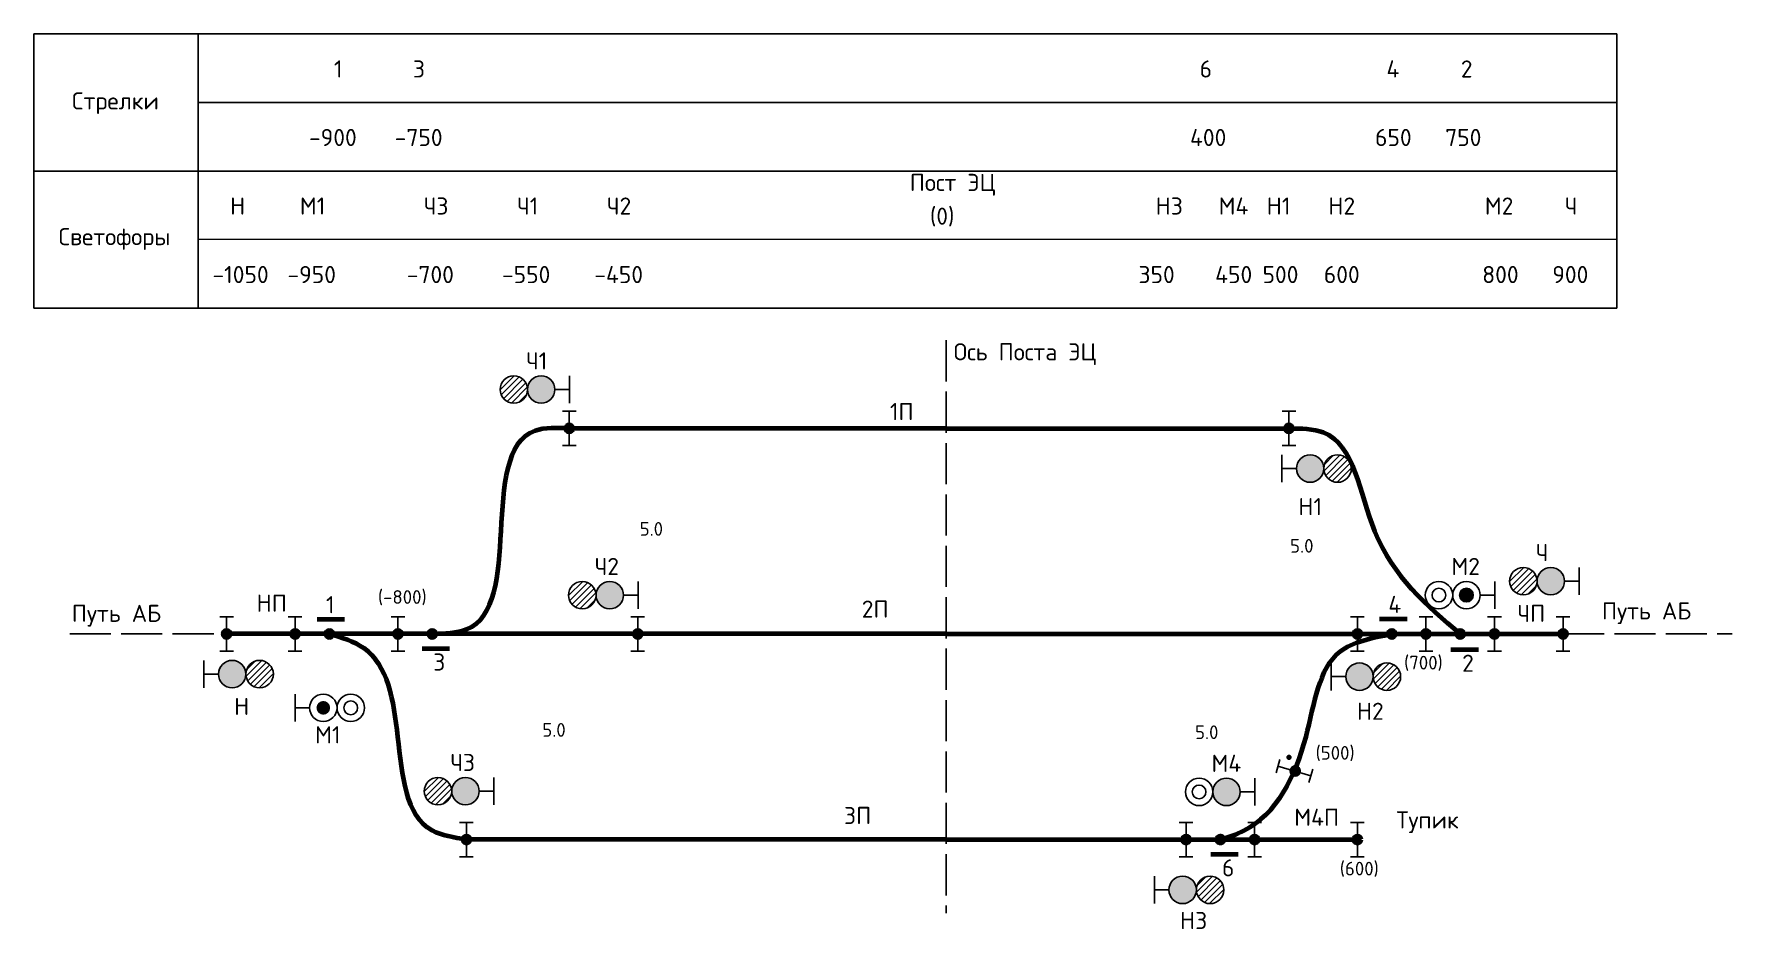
# Paper-space layout 'Лист1' of a CAD drawing. Header units: millimetres. Extents: x 7 to 255, y 9 to 140.
import ezdxf

# ---------------------------------------------------------------- set-up
doc = ezdxf.new("R2010")
doc.units = ezdxf.units.MM
doc.linetypes.add('ACAD_ISO02W100', pattern=[15, 12, -3])

psp = doc.layouts.new('Лист1')

# ---------------------------------------------------------------- hatches: boundary and pattern name
h = psp.add_hatch()
h.set_pattern_fill('LINE', color=256, scale=0.2, angle=45, style=0)
h.set_pattern_definition([(45, (-10, -13.7959), (-0.4490128, 0.4490128), [])])
h.paths.add_polyline_path([(74.84, 88.17, 1), (78.84, 88.17, 1)])
for points in [[(78.84, 88.17, 1), (82.84, 88.17, 1)], [(195.05, 76.63, 1), (191.05, 76.63, 1)], [(226.15, 60.2, 1), (230.15, 60.2, 1)], [(88.84, 58.17, 1), (92.84, 58.17, 1)], [(214.84, 58.17, 1), (216.84, 58.17, 1)], [(37.76, 46.65, 1), (33.76, 46.65, 1)], [(202.25, 46.27, 1), (198.25, 46.27, 1)], [(48.05, 41.72, 1), (50.05, 41.72, 1)], [(67.78, 29.57, 1), (71.78, 29.57, 1)], [(178.84, 29.45, 1), (182.84, 29.45, 1)], [(176.44, 15.15, 1), (172.44, 15.15, 1)]]:
    psp.add_hatch(color=256).paths.add_polyline_path(points)
h = psp.add_hatch()
h.set_pattern_fill('LINE', color=256, scale=0.2, angle=225, style=0)
h.set_pattern_definition([(225, (283.8908, 178.5943), (0.4490128, -0.4490128), [])])
h.paths.add_polyline_path([(199.05, 76.63, 1), (195.05, 76.63, 1)])
h = psp.add_hatch()
h.set_pattern_fill('LINE', color=256, scale=0.2, angle=45, style=0)
h.set_pattern_definition([(45, (137.31604, -41.7634), (-0.4490128, 0.4490128), [])])
h.paths.add_polyline_path([(222.15, 60.2, 1), (226.15, 60.2, 1)])
h = psp.add_hatch()
h.set_pattern_fill('LINE', color=256, scale=0.2, angle=45, style=0)
h.set_pattern_definition([(45, (0, -43.7959), (-0.4490128, 0.4490128), [])])
h.paths.add_polyline_path([(84.84, 58.17, 1), (88.84, 58.17, 1)])
h = psp.add_hatch()
h.set_pattern_fill('LINE', color=256, scale=0.2, angle=225, style=0)
h.set_pattern_definition([(225, (126.59884, 148.6168), (0.4490128, -0.4490128), [])])
h.paths.add_polyline_path([(41.76, 46.65, 1), (37.76, 46.65, 1)])
h = psp.add_hatch()
h.set_pattern_fill('LINE', color=256, scale=0.2, angle=225, style=0)
h.set_pattern_definition([(225, (291.0884, 148.2295), (0.4490128, -0.4490128), [])])
h.paths.add_polyline_path([(206.25, 46.27, 1), (202.25, 46.27, 1)])
h = psp.add_hatch()
h.set_pattern_fill('LINE', color=256, scale=0.2, angle=45, style=0)
h.set_pattern_definition([(45, (-21.0556, -72.39386), (-0.4490128, 0.4490128), [])])
h.paths.add_polyline_path([(63.78, 29.57, 1), (67.78, 29.57, 1)])
h = psp.add_hatch()
h.set_pattern_fill('LINE', color=256, scale=0.2, angle=225, style=0)
h.set_pattern_definition([(225, (265.277, 117.11467), (0.4490128, -0.4490128), [])])
h.paths.add_polyline_path([(180.44, 15.15, 1), (176.44, 15.15, 1)])

# ---------------------------------------------------------------- linework, layer by layer
for p, q in [((237.79, 140.05), (6.83, 140.05)), ((6.83, 140.05), (6.83, 120.05)), ((30.78, 140.05), (30.78, 120.05)), ((237.79, 140.05), (237.79, 100.05)), ((237.79, 130.05), (30.78, 130.05)), ((237.79, 120.05), (6.83, 120.05)), ((6.83, 120.05), (6.83, 100.05)), ((30.78, 120.05), (30.78, 100.05)), ((30.78, 110.1), (237.79, 110.05)), ((237.79, 100.05), (6.83, 100.05)), ((84.97, 86.17), (84.97, 90.17)), ((82.84, 88.17), (84.97, 88.17)), ((83.94, 85), (85.94, 85)), ((84.94, 80), (84.94, 85)), ((188.94, 85), (190.94, 85)), ((189.94, 80), (189.94, 85)), ((83.94, 80), (85.94, 80)), ((188.94, 80), (190.94, 80)), ((188.93, 78.63), (188.93, 74.63)), ((191.05, 76.63), (188.93, 76.63)), ((232.28, 58.2), (232.28, 62.2)), ((94.97, 56.17), (94.97, 60.17)), ((219.97, 56.17), (219.97, 60.17)), ((230.15, 60.2), (232.28, 60.2)), ((92.84, 58.17), (94.97, 58.17)), ((217.84, 58.17), (219.97, 58.17)), ((33.94, 55), (35.94, 55)), ((34.94, 50), (34.94, 55)), ((43.94, 55), (45.94, 55)), ((44.94, 50), (44.94, 55)), ((58.94, 55), (60.94, 55)), ((59.94, 50), (59.94, 55)), ((93.94, 55), (95.94, 55)), ((94.94, 50), (94.94, 55)), ((198.94, 55), (200.94, 55)), ((199.94, 50), (199.94, 55)), ((208.94, 55), (210.94, 55)), ((209.94, 50), (209.94, 55)), ((218.94, 55), (220.94, 55)), ((219.94, 50), (219.94, 55)), ((228.94, 55), (230.94, 55)), ((229.94, 50), (229.94, 55)), ((33.94, 50), (35.94, 50)), ((43.94, 50), (45.94, 50)), ((58.94, 50), (60.94, 50)), ((93.94, 50), (95.94, 50)), ((198.94, 50), (200.94, 50)), ((208.94, 50), (210.94, 50)), ((218.94, 50), (220.94, 50)), ((228.94, 50), (230.94, 50)), ((31.63, 48.65), (31.63, 44.65)), ((196.12, 48.27), (196.12, 44.27)), ((33.76, 46.65), (31.63, 46.65)), ((198.25, 46.27), (196.12, 46.27)), ((44.92, 43.72), (44.92, 39.72)), ((47.05, 41.72), (44.92, 41.72)), ((188.07, 32.24), (188.62, 34.16)), ((193.15, 31.81), (188.35, 33.2)), ((192.87, 30.85), (193.43, 32.77)), ((73.91, 27.57), (73.91, 31.57)), ((184.96, 27.45), (184.96, 31.45)), ((71.78, 29.57), (73.91, 29.57)), ((182.84, 29.45), (184.96, 29.45)), ((68.94, 25), (70.94, 25)), ((69.94, 20), (69.94, 25)), ((173.94, 25), (175.94, 25)), ((174.94, 20), (174.94, 25)), ((183.94, 25), (185.94, 25)), ((184.94, 20), (184.94, 25)), ((198.94, 25), (200.94, 25)), ((199.94, 20), (199.94, 25)), ((68.94, 20), (70.94, 20)), ((173.94, 20), (175.94, 20)), ((183.94, 20), (185.94, 20)), ((198.94, 20), (200.94, 20)), ((170.31, 17.15), (170.31, 13.15)), ((172.44, 15.15), (170.31, 15.15))]:
    psp.add_line(p, q)
at = {"linetype": 'ACAD_ISO02W100', "ltscale": 0.5}
for p, q in [((139.94, 95.36), (139.94, 11.78)), ((12.06, 52.5), (34.94, 52.5)), ((229.94, 52.5), (254.6, 52.5))]:
    psp.add_line(p, q, dxfattribs=at)
at = {"lineweight": 70}
for p, q in [((139.94, 82.5), (84.94, 82.5)), ((139.94, 82.5), (189.94, 82.5)), ((48.16, 54.65), (52.16, 54.65)), ((203.18, 54.69), (207.18, 54.69)), ((139.94, 52.5), (34.94, 52.5)), ((139.94, 52.5), (229.94, 52.5)), ((63.46, 50.37), (67.46, 50.37)), ((213.59, 50.21), (217.59, 50.21)), ((139.94, 22.5), (69.94, 22.5)), ((139.94, 22.5), (199.94, 22.5)), ((178.55, 20.36), (182.55, 20.36))]:
    psp.add_line(p, q, dxfattribs=at)
for centre, radius in [((76.84, 88.17), 2), ((80.84, 88.17), 2), ((193.05, 76.63), 2), ((197.05, 76.63), 2), ((224.15, 60.2), 2), ((228.15, 60.2), 2), ((86.84, 58.17), 2), ((90.84, 58.17), 2), ((211.84, 58.17), 2), ((215.84, 58.17), 2), ((211.84, 58.17), 1), ((215.84, 58.17), 1), ((35.76, 46.65), 2), ((39.76, 46.65), 2), ((200.25, 46.27), 2), ((204.25, 46.27), 2), ((49.05, 41.72), 2), ((53.05, 41.72), 2), ((53.05, 41.72), 1), ((65.78, 29.57), 2), ((69.78, 29.57), 2), ((176.84, 29.45), 2), ((176.84, 29.45), 1), ((180.84, 29.45), 2), ((174.44, 15.15), 2), ((178.44, 15.15), 2)]:
    psp.add_circle(centre, radius)
at = {"lineweight": 100}
for centre in [(84.94, 82.5), (189.94, 82.5), (34.94, 52.5), (44.94, 52.5), (49.94, 52.5), (59.94, 52.5), (64.94, 52.5), (94.94, 52.5), (199.94, 52.5), (204.94, 52.5), (209.94, 52.5), (214.94, 52.5), (219.94, 52.5), (229.94, 52.5), (190.86, 32.5), (69.94, 22.5), (174.94, 22.5), (179.94, 22.5), (184.94, 22.5), (199.94, 22.5)]:
    psp.add_circle(centre, 0.5, dxfattribs=at)
at = {"lineweight": 70}
for points in [[(84.94, 82.5), (79.94, 82.14), (74.94, 67.5), (69.94, 53.14), (64.94, 52.5)], [(189.94, 82.5), (194.94, 81.93), (202.44, 67.5), (214.94, 52.5)], [(69.94, 22.5), (64.94, 23.81), (59.94, 37.5), (54.94, 50.44), (49.94, 52.5)], [(179.94, 22.5), (183.38, 23.81), (192.44, 37.5), (197.41, 49.93), (204.94, 52.5)]]:
    psp.add_spline(points, degree=3, dxfattribs=at)
at = {"lineweight": 100}
for p in [(84.94, 82.5), (189.94, 82.5), (34.94, 52.5), (44.94, 52.5), (49.94, 52.5), (59.94, 52.5), (64.94, 52.5), (94.94, 52.5), (199.94, 52.5), (204.94, 52.5), (209.94, 52.5), (214.94, 52.5), (219.94, 52.5), (229.94, 52.5), (189.94, 34.5), (69.94, 22.5), (174.94, 22.5), (179.94, 22.5), (184.94, 22.5), (199.94, 22.5)]:
    psp.add_point(p, dxfattribs=at)

# ---------------------------------------------------------------- texts
at = {"attachment_point": 1}
for s, insert, char_height, width in [('{\\fISOCPEUR|b0|i0|c204|p34;1}', (50.61, 136.19), 2.5, 2.9952), ('{\\fISOCPEUR|b0|i0|c204|p34;3}', (62.13, 136.19), 2.5, 5.9027), ('{\\fISOCPEUR|b0|i0|c204|p34;6}', (176.92, 136.19), 2.5, 5.9027), ('{\\fISOCPEUR|b0|i0|c204|p34;4}', (204.18, 136.19), 2.5, 2.9952), ('{\\fISOCPEUR|b0|i0|c204|p34;2}', (215.03, 136.19), 2.5, 5.9027), ('{\\fISOCPEUR|b0|i0|c204|p34;Стрелки}', (12.38, 131.53), 2.5, 24.8072), ('{\\fISOCPEUR|b0|i0|c204|p34;-900}', (46.96, 126.19), 2.5, 5.087), ('{\\fISOCPEUR|b0|i0|c204|p34;-750}', (59.47, 126.19), 2.5, 5.087), ('{\\fISOCPEUR|b0|i0|c204|p34;400}', (175.51, 126.19), 2.5, 5.087), ('{\\fISOCPEUR|b0|i0|c204|p34;650}', (202.51, 126.19), 2.5, 5.087), ('{\\fISOCPEUR|b0|i0|c204|p34;750}', (212.75, 126.19), 2.5, 5.087), ('{\\fISOCPEUR|b0|i0|c204|p34;Пост ЭЦ}', (134.62, 119.63), 2.5, 16.0017), ('{\\fISOCPEUR|b0|i0|c204|p34;Н}', (35.44, 116.19), 2.5, 5.9027), ('{\\fISOCPEUR|b0|i0|c204|p34;М1}', (45.63, 116.19), 2.5, 5.9027), ('{\\fISOCPEUR|b0|i0|c204|p34;Ч3}', (63.72, 116.19), 2.5, 5.9027), ('{\\fISOCPEUR|b0|i0|c204|p34;Ч1}', (77.33, 116.19), 2.5, 5.9027), ('{\\fISOCPEUR|b0|i0|c204|p34;Ч2}', (90.44, 116.19), 2.5, 5.9027), ('{\\fISOCPEUR|b0|i0|c204|p34;(0)}', (137.56, 114.71), 2.5, 5.087), ('{\\fISOCPEUR|b0|i0|c204|p34;Н3}', (170.5, 116.19), 2.5, 5.9027), ('{\\fISOCPEUR|b0|i0|c204|p34;М4}', (179.69, 116.19), 2.5, 5.9027), ('{\\fISOCPEUR|b0|i0|c204|p34;Н1}', (186.7, 116.19), 2.5, 5.9027), ('{\\fISOCPEUR|b0|i0|c204|p34;Н2}', (195.69, 116.19), 2.5, 5.9027), ('{\\fISOCPEUR|b0|i0|c204|p34;М2}', (218.53, 116.19), 2.5, 5.9027), ('{\\fISOCPEUR|b0|i0|c204|p34;Ч}', (230.21, 116.19), 2.5, 5.9027), ('{\\fISOCPEUR|b0|i0|c204|p34;Светофоры}', (10.42, 111.72), 2.5, 24.8072), ('{\\fISOCPEUR|b0|i0|c204|p34;-1050}', (32.88, 106.19), 2.5, 5.087), ('{\\fISOCPEUR|b0|i0|c204|p34;-950}', (43.82, 106.19), 2.5, 5.087), ('{\\fISOCPEUR|b0|i0|c204|p34;-700}', (61.23, 106.19), 2.5, 5.087), ('{\\fISOCPEUR|b0|i0|c204|p34;-550}', (75.12, 106.19), 2.5, 5.087), ('{\\fISOCPEUR|b0|i0|c204|p34;-450}', (88.59, 106.19), 2.5, 5.087), ('{\\fISOCPEUR|b0|i0|c204|p34;350}', (167.99, 106.19), 2.5, 5.087), ('{\\fISOCPEUR|b0|i0|c204|p34;450}', (179.18, 106.19), 2.5, 5.087), ('{\\fISOCPEUR|b0|i0|c204|p34;500}', (186.09, 106.19), 2.5, 5.087), ('{\\fISOCPEUR|b0|i0|c204|p34;600}', (195.04, 106.19), 2.5, 5.087), ('{\\fISOCPEUR|b0|i0|c204|p34;800}', (218.15, 106.19), 2.5, 5.087), ('{\\fISOCPEUR|b0|i0|c204|p34;900}', (228.37, 106.19), 2.5, 5.087), ('{\\fISOCPEUR|b0|i0|c204|p34;Ось Поста ЭЦ}', (141.03, 94.92), 2.5, 24.8072), ('{\\fISOCPEUR|b0|i0|c204|p34;Ч1}', (78.65, 93.6), 2.5, 5.9027), ('{\\fISOCPEUR|b0|i0|c204|p34;1П}', (131.72, 86.2), 2.5, 5.087), ('{\\fISOCPEUR|b0|i0|c204|p34;Н1}', (191.32, 72.33), 2.5, 5.9027), ('{\\fISOCPEUR|b0|i0|c204|p34;5.0}', (95.21, 68.83), 2, 5.087), ('{\\fISOCPEUR|b0|i0|c204|p34;5.0}', (190.12, 66.36), 2, 5.087), ('{\\fISOCPEUR|b0|i0|c204|p34;Ч}', (225.97, 65.63), 2.5, 5.9027), ('{\\fISOCPEUR|b0|i0|c204|p34;Ч2}', (88.65, 63.6), 2.5, 5.9027), ('{\\fISOCPEUR|b0|i0|c204|p34;М2}', (213.65, 63.6), 2.5, 5.9027), ('{\\fISOCPEUR|b0|i0|c204|p34;НП}', (39.31, 58.24), 2.5, 5.9027), ('{\\fISOCPEUR|b0|i0|c204|p34;1}', (49.44, 58.02), 2.5, 2.9952), ('{\\fISOCPEUR|b0|i0|c204|p34;(-800)}', (57.02, 58.89), 2, 5.087), ('{\\fISOCPEUR|b0|i0|c204|p34;2П}', (127.62, 57.38), 2.5, 5.9027), ('{\\fISOCPEUR|b0|i0|c204|p34;4}', (204.45, 58.06), 2.5, 2.9952), ('{\\fISOCPEUR|b0|i0|c204|p34;Путь АБ}', (235.62, 57.12), 2.5, 16.2797), ('{\\fISOCPEUR|b0|i0|c204|p34;Путь АБ}', (12.35, 56.76), 2.5, 16.2797), ('{\\fISOCPEUR|b0|i0|c204|p34;ЧП}', (223.29, 56.75), 2.5, 5.9027), ('{\\fISOCPEUR|b0|i0|c204|p34;3}', (65.09, 49.65), 2.5, 5.9027), ('{\\fISOCPEUR|b0|i0|c204|p34;(700)}', (206.75, 49.31), 2, 5.087), ('{\\fISOCPEUR|b0|i0|c204|p34;2}', (215.22, 49.48), 2.5, 5.9027), ('{\\fISOCPEUR|b0|i0|c204|p34;Н}', (36.03, 43.18), 2.5, 5.9027), ('{\\fISOCPEUR|b0|i0|c204|p34;Н2}', (199.86, 42.47), 2.5, 5.9027), ('{\\fISOCPEUR|b0|i0|c204|p34;М1}', (47.85, 39.04), 2.5, 5.9027), ('{\\fISOCPEUR|b0|i0|c204|p34;5.0}', (81, 39.5), 2, 5.087), ('{\\fISOCPEUR|b0|i0|c204|p34;5.0}', (176.25, 39.16), 2, 5.087), ('{\\fISOCPEUR|b0|i0|c204|p34;Ч3}', (67.59, 35), 2.5, 5.9027), ('{\\fISOCPEUR|b0|i0|c204|p34;М4}', (178.65, 34.87), 2.5, 5.9027), ('{\\fISOCPEUR|b0|i0|c204|p34;(500)}', (193.84, 36.15), 2, 5.087), ('{\\fISOCPEUR|b0|i0|c204|p34;3П}', (125.03, 27.26), 2.5, 7.3649), ('{\\fISOCPEUR|b0|i0|c204|p34;М4П}', (190.72, 27), 2.5, 5.9027), ('{\\fISOCPEUR|b0|i0|c204|p34;Тупик}', (205.62, 26.62), 2.5, 16.2797), ('{\\fISOCPEUR|b0|i0|c204|p34;6}', (180.18, 19.63), 2.5, 5.9027), ('{\\fISOCPEUR|b0|i0|c204|p34;(600)}', (197.37, 19.26), 2, 5.087), ('{\\fISOCPEUR|b0|i0|c204|p34;Н3}', (174.05, 11.94), 2.5, 5.9027)]:
    psp.add_mtext(s, dxfattribs=dict(at, insert=insert, char_height=char_height, width=width))

doc.saveas('drawing.dxf')
